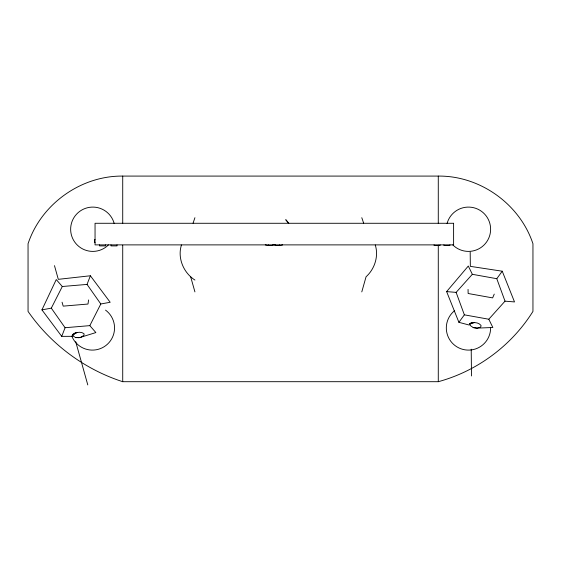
<?xml version="1.0" encoding="UTF-8"?>
<svg xmlns="http://www.w3.org/2000/svg" width="561" height="561" viewBox="0 0 561 561"><rect width="100%" height="100%" fill="white"/><g stroke="black" fill="none" stroke-linecap="round" stroke-linejoin="round"><path stroke-width="0.84" d="M88.582 299.953L87.993 304.041L63.197 306.131L62.061 302.19M181.448 244.975C177.269 258.004 183.538 272.842 194.926 280.051M361.789 291.895L366.06 276.776C374.727 268.985 378.836 256.209 375.267 244.975M193.061 223.194L194.926 217.703M72.53 336.327L61.738 336.369L65.076 327.722L51.31 308.157L62.292 286.503L87.039 284.413L100.805 303.985L89.823 325.632L65.076 327.722M87.039 284.413L90.377 275.767L58.302 279.336L54.48 265.634M494.255 294.104L492.628 297.898L468.133 293.501L468.056 289.399M61.738 336.369L41.935 309.861L56.254 279.567L62.292 286.503M469.333 325.078L458.905 322.33L464.361 314.84L456.128 292.379L472.341 274.308L496.787 278.698L505.019 301.159L488.806 319.23L464.361 314.84M496.787 278.698L502.242 271.208L470.342 266.356L470.195 252.127M458.905 322.33L446.626 291.601L468.302 266.04L472.341 274.308M81.626 336.754L83.575 335.604L84.066 334.938L83.947 333.641C80.924 331.355 75.658 331.979 73.196 334.833L73.323 336.137L74.872 337.098M438.281 381.697C477.152 371.144 511.604 345.562 532.95 311.404L532.95 243.747C519.858 204.092 480.034 175.628 438.281 176.084L122.719 176.084C80.966 175.628 41.142 204.092 28.05 243.747L28.05 311.404C50.841 344.328 84.613 369.397 122.719 381.697L438.281 381.697L438.281 245.206M81.254 337.189L78.912 337.743L75.49 337.491M470.588 323.641L469.389 323.999L471.31 322.666L474.69 322.407L471.387 323.395M282.653 244.884L280.493 245.395L275.1 245.395M41.935 309.861L51.31 308.157M100.805 303.985L110.18 302.274L90.377 275.767M478.007 327.848L480.188 327.245L480.84 326.733L481.05 325.443C478.729 322.456 473.484 321.691 470.363 323.816L470.069 324.433L470.602 325.787L472.474 327.007M477.537 328.178L472.811 327.456M275.479 244.884L272.583 244.884M95.047 239.498L94.5 239.498L94.5 242.59L95.047 242.59M272.842 245.395L267.45 245.395L265.283 244.884M75.567 337.673L80.244 337.413L95.868 332.568L89.823 325.632M446.626 291.601L456.128 292.379M505.019 301.159L514.514 301.93L502.242 271.208M473.344 327.666L476.499 328.136L492.846 327.498L488.806 319.23M361.789 217.703L363.654 223.194M190.656 276.776L194.926 291.895M75.707 341.67L87.782 384.916M471.212 349.201L471.492 375.968M449.915 244.884L449.915 245.395L443.912 245.395L443.912 244.884M440.09 244.884L440.09 245.395L434.088 245.395L434.088 244.884M438.281 176.084L438.281 223.334M279.427 244.884L279.427 245.395M268.516 244.884L268.516 245.395M122.719 176.084L122.719 223.334M122.719 245.206L122.719 381.697M117.011 244.884L117.011 245.907L111.008 245.907L111.008 244.884M105.552 244.884L105.552 245.907L99.549 245.907L99.549 244.884M105.552 310.128A22.152 22.152 0 0 1 105.882 345.527A22.152 22.152 0 0 1 71.773 336.039M108.462 244.912A22.152 22.152 0 0 1 74.655 241.959A22.152 22.152 0 0 1 83.435 209.169A22.152 22.152 0 0 1 114.199 223.516M490.623 327.954A22.152 22.152 0 0 1 458.856 347.911A22.152 22.152 0 0 1 454.655 310.633M447.068 223.516A22.152 22.152 0 0 1 477.832 209.169A22.152 22.152 0 0 1 486.611 241.959A22.152 22.152 0 0 1 452.804 244.912M72.369 334.896L72.306 335.261L77.018 332.357L73.814 333.479L72.369 334.896M453.604 223.278L95.047 223.278L95.047 244.884L453.604 244.884L453.604 223.278M288.733 223.222L285.851 219.814L288.733 223.222"/></g></svg>
